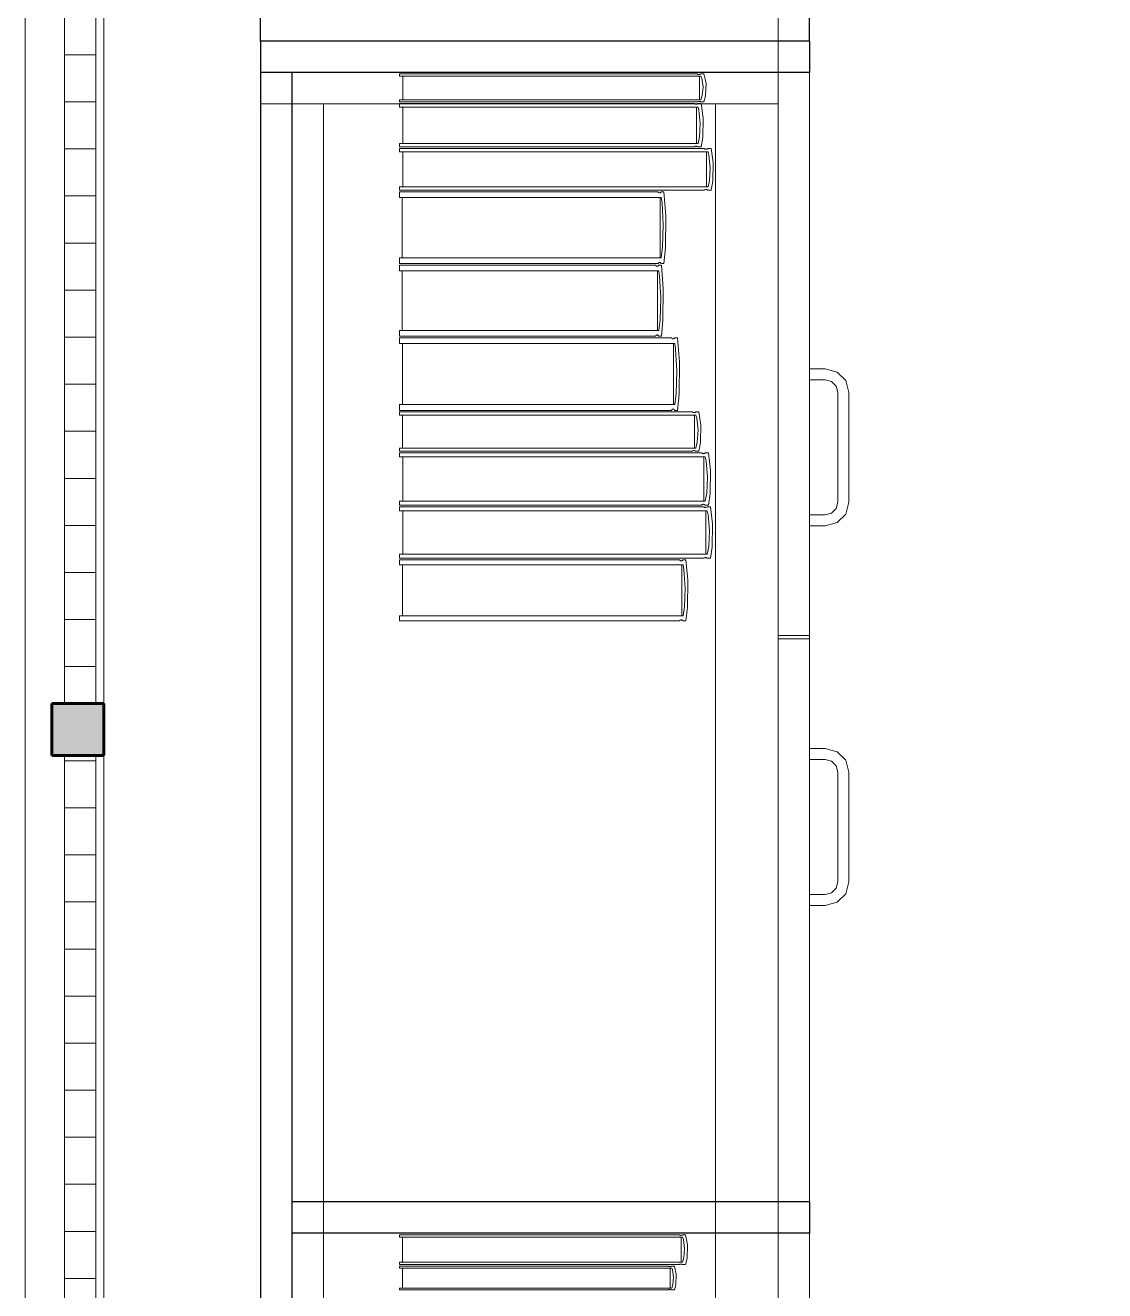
# Model space of a CAD drawing. Header units: inches. Extents: x -19 to 5698, y -728 to 92.
# Drawn here: x 394.27 to 394.958, y 11.842 to 12.649 of the extents above; entities that cross this region are included whole.
import ezdxf

# ---------------------------------------------------------------- set-up
doc = ezdxf.new("R2010")
doc.units = ezdxf.units.IN
doc.header["$MEASUREMENT"] = 0
doc.set_wipeout_variables(frame=1)
doc.linetypes.add('Wipeout_Contour', pattern=[1, 0, -1])
for name, color, linetype in [('02 _ ARQ _ ZON _ Espacio.3D', 7, 'Continuous'), ('Acabado - Muros', 7, 'Continuous'), ('Interior - Mobiliario', 7, 'Continuous')]:
    doc.layers.add(name, color=color, linetype=linetype)
pattern_1 = [(0, (370.000076, 2e-08), (0, 0.03), [])]

msp = doc.modelspace()

# ---------------------------------------------------------------- linework, layer by layer
at = {"layer": '02 _ ARQ _ ZON _ Espacio.3D', "color": 254, "linetype": 'Continuous', "lineweight": 0, "flags": 128}
msp.add_lwpolyline([(400.07004, 7.35094), (400.07006, 8.1), (400.29503, 8.1), (400.29503, 16.5), (400.07006, 16.5), (400.07003, 17.35), (394.17005, 17.3498), (394.17005, 16.90015), (393.57006, 16.9), (393.57005, 16.29989), (393.12005, 16.29989), (393.12005, 15.4), (394.32004, 15.4), (394.32008, 7.7), (396.82566, 7.70001), (396.82566, 7.35)], close=True, dxfattribs=at)
at = {"layer": 'Interior - Mobiliario', "color": 175, "linetype": 'Continuous', "lineweight": 13}
for p, q in [((394.44004, 12.61879), (394.44004, 11.15879)), ((394.75004, 12.61879), (394.44004, 12.61879)), ((394.75004, 11.15879), (394.75004, 12.61879)), ((394.70214, 12.60953), (394.70164, 12.60403)), ((394.70375, 12.60385), (394.70399, 12.61184)), ((394.71004, 12.59879), (394.46004, 12.59879)), ((394.70075, 12.60136), (394.50869, 12.60136)), ((394.50869, 12.60136), (394.50869, 12.59993)), ((394.50869, 12.59993), (394.69843, 12.59993)), ((394.69663, 12.59893), (394.50869, 12.59893)), ((394.50869, 12.59893), (394.50869, 12.59671)), ((394.69674, 12.59882), (394.69663, 12.59893)), ((394.69698, 12.59865), (394.69674, 12.59882)), ((394.6986, 12.59878), (394.69836, 12.59862)), ((394.69843, 12.59993), (394.69859, 12.60002)), ((394.69859, 12.60002), (394.69884, 12.60012)), ((394.69876, 12.59893), (394.6986, 12.59878)), ((394.70085, 12.59893), (394.69876, 12.59893)), ((394.69884, 12.60012), (394.69911, 12.60019)), ((394.69911, 12.60019), (394.6994, 12.60022)), ((394.6994, 12.60022), (394.69968, 12.60022)), ((394.69968, 12.60022), (394.69996, 12.60018)), ((394.69996, 12.60018), (394.70023, 12.6001)), ((394.70023, 12.6001), (394.70048, 12.6)), ((394.70048, 12.6), (394.70058, 12.59993)), ((394.70058, 12.59993), (394.70269, 12.59993)), ((394.70164, 12.60403), (394.70075, 12.60136)), ((394.70214, 12.5897), (394.70085, 12.59893)), ((394.70269, 12.59993), (394.70375, 12.60385)), ((394.75004, 12.59879), (394.71004, 12.59879)), ((394.50869, 12.59671), (394.69893, 12.59671)), ((394.51061, 12.59671), (394.51061, 12.57347)), ((394.69725, 12.59853), (394.69698, 12.59865)), ((394.69752, 12.59847), (394.69725, 12.59853)), ((394.69781, 12.59846), (394.69752, 12.59847)), ((394.69809, 12.59851), (394.69781, 12.59846)), ((394.69797, 12.57347), (394.69797, 12.59671)), ((394.69836, 12.59862), (394.69809, 12.59851)), ((394.69893, 12.59671), (394.6995, 12.59461)), ((394.6995, 12.59461), (394.7003, 12.58613)), ((394.7003, 12.58613), (394.69981, 12.57761)), ((394.7019, 12.57733), (394.70214, 12.5897)), ((394.69981, 12.57761), (394.69893, 12.57347)), ((394.70085, 12.57126), (394.7019, 12.57733)), ((394.69893, 12.57347), (394.50869, 12.57347)), ((394.50869, 12.57347), (394.50869, 12.57126)), ((394.50869, 12.57126), (394.69663, 12.57126)), ((394.70291, 12.57026), (394.50869, 12.57026)), ((394.50869, 12.57026), (394.50869, 12.56813)), ((394.50869, 12.56813), (394.70528, 12.56813)), ((394.51068, 12.56813), (394.51068, 12.54581)), ((394.69663, 12.57126), (394.69679, 12.57141)), ((394.69679, 12.57141), (394.69704, 12.57156)), ((394.69704, 12.57156), (394.69731, 12.57167)), ((394.69731, 12.57167), (394.69759, 12.57172)), ((394.69759, 12.57172), (394.69787, 12.57171)), ((394.69787, 12.57171), (394.69815, 12.57165)), ((394.69815, 12.57165), (394.69841, 12.57153)), ((394.69841, 12.57153), (394.69866, 12.57136)), ((394.69866, 12.57136), (394.69876, 12.57126)), ((394.69876, 12.57126), (394.70085, 12.57126)), ((394.70302, 12.57015), (394.70291, 12.57026)), ((394.70327, 12.56999), (394.70302, 12.57015)), ((394.70354, 12.56988), (394.70327, 12.56999)), ((394.70383, 12.56982), (394.70354, 12.56988)), ((394.70412, 12.56981), (394.70383, 12.56982)), ((394.70441, 12.56986), (394.70412, 12.56981)), ((394.70429, 12.54581), (394.70429, 12.56813)), ((394.70469, 12.56996), (394.70441, 12.56986)), ((394.70495, 12.57011), (394.70469, 12.56996)), ((394.70511, 12.57026), (394.70495, 12.57011)), ((394.70727, 12.57026), (394.70511, 12.57026)), ((394.70528, 12.56813), (394.70587, 12.56612)), ((394.7086, 12.5614), (394.70727, 12.57026)), ((394.70587, 12.56612), (394.7067, 12.55797)), ((394.70835, 12.54951), (394.7086, 12.5614)), ((394.7067, 12.55797), (394.70619, 12.54979)), ((394.70528, 12.54581), (394.50869, 12.54581)), ((394.50869, 12.54581), (394.50869, 12.54369)), ((394.50869, 12.54369), (394.70291, 12.54369)), ((394.67349, 12.54269), (394.50869, 12.54269)), ((394.50869, 12.54269), (394.50869, 12.53903)), ((394.67358, 12.54251), (394.67349, 12.54269)), ((394.67379, 12.54223), (394.67358, 12.54251)), ((394.67402, 12.54204), (394.67379, 12.54223)), ((394.67521, 12.54244), (394.675, 12.54218)), ((394.67535, 12.54269), (394.67521, 12.54244)), ((394.67718, 12.54269), (394.67535, 12.54269)), ((394.67832, 12.52744), (394.67718, 12.54269)), ((394.70291, 12.54369), (394.70307, 12.54383)), ((394.70307, 12.54383), (394.70333, 12.54398)), ((394.70333, 12.54398), (394.70361, 12.54408)), ((394.70361, 12.54408), (394.7039, 12.54413)), ((394.7039, 12.54413), (394.70419, 12.54412)), ((394.70419, 12.54412), (394.70448, 12.54406)), ((394.70448, 12.54406), (394.70475, 12.54395)), ((394.70475, 12.54395), (394.705, 12.54379)), ((394.705, 12.54379), (394.70511, 12.54369)), ((394.70511, 12.54369), (394.70727, 12.54369)), ((394.70619, 12.54979), (394.70528, 12.54581)), ((394.70727, 12.54369), (394.70835, 12.54951)), ((394.50869, 12.53903), (394.6755, 12.53903)), ((394.51038, 12.53903), (394.51038, 12.50062)), ((394.67427, 12.54193), (394.67402, 12.54204)), ((394.67452, 12.54192), (394.67427, 12.54193)), ((394.67476, 12.54201), (394.67452, 12.54192)), ((394.67466, 12.50062), (394.67466, 12.53903)), ((394.675, 12.54218), (394.67476, 12.54201)), ((394.6755, 12.53903), (394.676, 12.53556)), ((394.676, 12.53556), (394.6767, 12.52154)), ((394.67811, 12.50699), (394.67832, 12.52744)), ((394.6767, 12.52154), (394.67627, 12.50747)), ((394.67627, 12.50747), (394.6755, 12.50062)), ((394.67718, 12.49696), (394.67811, 12.50699)), ((394.6755, 12.50062), (394.50869, 12.50062)), ((394.50869, 12.50062), (394.50869, 12.49696)), ((394.50869, 12.49696), (394.67349, 12.49696)), ((394.67195, 12.49596), (394.50869, 12.49596)), ((394.50869, 12.49596), (394.50869, 12.49234)), ((394.67204, 12.49578), (394.67195, 12.49596)), ((394.67225, 12.49551), (394.67204, 12.49578)), ((394.67248, 12.49532), (394.67225, 12.49551)), ((394.67273, 12.49521), (394.67248, 12.49532)), ((394.67297, 12.4952), (394.67273, 12.49521)), ((394.67321, 12.49529), (394.67297, 12.4952)), ((394.67345, 12.49546), (394.67321, 12.49529)), ((394.67366, 12.49572), (394.67345, 12.49546)), ((394.67349, 12.49696), (394.67362, 12.4972)), ((394.67362, 12.4972), (394.67384, 12.49747)), ((394.6738, 12.49596), (394.67366, 12.49572)), ((394.67561, 12.49596), (394.6738, 12.49596)), ((394.67384, 12.49747), (394.67408, 12.49764)), ((394.67408, 12.49764), (394.67432, 12.49772)), ((394.67432, 12.49772), (394.67457, 12.49771)), ((394.67457, 12.49771), (394.67481, 12.49761)), ((394.67481, 12.49761), (394.67505, 12.49741)), ((394.67505, 12.49741), (394.67526, 12.49714)), ((394.67526, 12.49714), (394.67535, 12.49696)), ((394.67535, 12.49696), (394.67718, 12.49696)), ((394.67674, 12.48086), (394.67561, 12.49596)), ((394.50869, 12.49234), (394.67395, 12.49234)), ((394.51036, 12.49234), (394.51036, 12.4543)), ((394.67311, 12.4543), (394.67311, 12.49234)), ((394.67395, 12.49234), (394.67444, 12.4889)), ((394.67444, 12.4889), (394.67514, 12.47502)), ((394.67653, 12.46061), (394.67674, 12.48086)), ((394.67514, 12.47502), (394.67471, 12.46108)), ((394.67395, 12.4543), (394.50869, 12.4543)), ((394.50869, 12.4543), (394.50869, 12.45068)), ((394.67471, 12.46108), (394.67395, 12.4543)), ((394.67561, 12.45068), (394.67653, 12.46061)), ((394.50869, 12.45068), (394.67195, 12.45068)), ((394.682, 12.44968), (394.50869, 12.44968)), ((394.50869, 12.44968), (394.50869, 12.44597)), ((394.50869, 12.44597), (394.68412, 12.44597)), ((394.51047, 12.44597), (394.51047, 12.40707)), ((394.67195, 12.45068), (394.67209, 12.45092)), ((394.67209, 12.45092), (394.6723, 12.45118)), ((394.6723, 12.45118), (394.67254, 12.45135)), ((394.67254, 12.45135), (394.67278, 12.45143)), ((394.67278, 12.45143), (394.67303, 12.45142)), ((394.67303, 12.45142), (394.67327, 12.45132)), ((394.67327, 12.45132), (394.6735, 12.45113)), ((394.6735, 12.45113), (394.67371, 12.45085)), ((394.67371, 12.45085), (394.6738, 12.45068)), ((394.6738, 12.45068), (394.67561, 12.45068)), ((394.6821, 12.4495), (394.682, 12.44968)), ((394.68232, 12.44921), (394.6821, 12.4495)), ((394.68256, 12.44902), (394.68232, 12.44921)), ((394.68282, 12.44891), (394.68256, 12.44902)), ((394.68308, 12.4489), (394.68282, 12.44891)), ((394.68334, 12.44899), (394.68308, 12.4489)), ((394.68323, 12.40707), (394.68323, 12.44597)), ((394.68359, 12.44916), (394.68334, 12.44899)), ((394.68381, 12.44943), (394.68359, 12.44916)), ((394.68396, 12.44968), (394.68381, 12.44943)), ((394.68589, 12.44968), (394.68396, 12.44968)), ((394.68412, 12.44597), (394.68464, 12.44246)), ((394.68708, 12.43423), (394.68589, 12.44968)), ((394.68464, 12.44246), (394.68538, 12.42826)), ((394.68686, 12.41352), (394.68708, 12.43423)), ((394.78004, 12.42979), (394.77004, 12.42979)), ((394.77004, 12.42979), (394.77004, 12.42279)), ((394.78754, 12.42779), (394.78004, 12.42979)), ((394.68538, 12.42826), (394.68493, 12.41401)), ((394.77004, 12.42279), (394.78004, 12.42279)), ((394.78004, 12.42279), (394.78404, 12.42172)), ((394.78404, 12.42172), (394.78696, 12.41879)), ((394.79303, 12.42229), (394.78754, 12.42779)), ((394.79504, 12.41479), (394.79303, 12.42229)), ((394.68493, 12.41401), (394.68412, 12.40707)), ((394.68589, 12.40337), (394.68686, 12.41352)), ((394.78696, 12.41879), (394.78804, 12.41479)), ((394.78804, 12.41479), (394.78804, 12.34479)), ((394.79504, 12.34479), (394.79504, 12.41479)), ((394.68412, 12.40707), (394.50869, 12.40707)), ((394.50869, 12.40707), (394.50869, 12.40337)), ((394.50869, 12.40337), (394.682, 12.40337)), ((394.69527, 12.40237), (394.50869, 12.40237)), ((394.50869, 12.40237), (394.50869, 12.40036)), ((394.50869, 12.40036), (394.69754, 12.40036)), ((394.5106, 12.40036), (394.5106, 12.37931)), ((394.682, 12.40337), (394.68214, 12.40361)), ((394.68214, 12.40361), (394.68237, 12.40388)), ((394.68237, 12.40388), (394.68262, 12.40406)), ((394.68262, 12.40406), (394.68288, 12.40414)), ((394.68288, 12.40414), (394.68314, 12.40413)), ((394.68314, 12.40413), (394.68339, 12.40402)), ((394.68339, 12.40402), (394.68364, 12.40383)), ((394.68364, 12.40383), (394.68386, 12.40355)), ((394.68386, 12.40355), (394.68396, 12.40337)), ((394.68396, 12.40337), (394.68589, 12.40337)), ((394.69537, 12.40227), (394.69527, 12.40237)), ((394.69561, 12.40212), (394.69537, 12.40227)), ((394.69587, 12.40201), (394.69561, 12.40212)), ((394.69615, 12.40195), (394.69587, 12.40201)), ((394.69643, 12.40195), (394.69615, 12.40195)), ((394.69671, 12.40199), (394.69643, 12.40195)), ((394.69659, 12.37931), (394.69659, 12.40036)), ((394.69697, 12.40209), (394.69671, 12.40199)), ((394.69722, 12.40223), (394.69697, 12.40209)), ((394.69738, 12.40237), (394.69722, 12.40223)), ((394.69945, 12.40237), (394.69738, 12.40237)), ((394.69754, 12.40036), (394.69811, 12.39846)), ((394.69811, 12.39846), (394.69891, 12.39078)), ((394.70073, 12.39401), (394.69945, 12.40237)), ((394.69891, 12.39078), (394.69842, 12.38307)), ((394.7005, 12.3828), (394.70073, 12.39401)), ((394.69842, 12.38307), (394.69754, 12.37931)), ((394.69945, 12.37731), (394.7005, 12.3828)), ((394.69754, 12.37931), (394.50869, 12.37931)), ((394.50869, 12.37931), (394.50869, 12.37731)), ((394.50869, 12.37731), (394.69527, 12.37731)), ((394.70118, 12.37631), (394.50869, 12.37631)), ((394.50869, 12.37631), (394.50869, 12.37364)), ((394.50869, 12.37364), (394.70353, 12.37364)), ((394.51066, 12.37364), (394.51066, 12.34558)), ((394.69527, 12.37731), (394.69542, 12.37744)), ((394.69542, 12.37744), (394.69567, 12.37759)), ((394.69567, 12.37759), (394.69593, 12.37768)), ((394.69593, 12.37768), (394.69621, 12.37773)), ((394.69621, 12.37773), (394.69649, 12.37772)), ((394.69649, 12.37772), (394.69677, 12.37766)), ((394.69677, 12.37766), (394.69703, 12.37756)), ((394.69703, 12.37756), (394.69727, 12.3774)), ((394.69727, 12.3774), (394.69738, 12.37731)), ((394.69738, 12.37731), (394.69945, 12.37731)), ((394.70129, 12.37618), (394.70118, 12.37631)), ((394.70153, 12.37597), (394.70129, 12.37618)), ((394.7018, 12.37583), (394.70153, 12.37597)), ((394.70209, 12.37576), (394.7018, 12.37583)), ((394.70238, 12.37575), (394.70209, 12.37576)), ((394.70266, 12.37581), (394.70238, 12.37575)), ((394.70254, 12.34558), (394.70254, 12.37364)), ((394.70294, 12.37594), (394.70266, 12.37581)), ((394.70319, 12.37613), (394.70294, 12.37594)), ((394.70336, 12.37631), (394.70319, 12.37613)), ((394.70549, 12.37631), (394.70336, 12.37631)), ((394.70353, 12.37364), (394.70411, 12.3711)), ((394.70682, 12.36517), (394.70549, 12.37631)), ((394.70411, 12.3711), (394.70493, 12.36086)), ((394.70657, 12.35024), (394.70682, 12.36517)), ((394.70493, 12.36086), (394.70443, 12.35058)), ((394.70443, 12.35058), (394.70353, 12.34558)), ((394.70549, 12.34291), (394.70657, 12.35024)), ((394.70353, 12.34558), (394.50869, 12.34558)), ((394.50869, 12.34558), (394.50869, 12.34291)), ((394.50869, 12.34291), (394.70118, 12.34291)), ((394.70246, 12.34191), (394.50869, 12.34191)), ((394.50869, 12.34191), (394.50869, 12.33928)), ((394.70118, 12.34291), (394.70134, 12.34309)), ((394.70134, 12.34309), (394.70159, 12.34328)), ((394.70159, 12.34328), (394.70187, 12.34341)), ((394.70187, 12.34341), (394.70215, 12.34347)), ((394.70215, 12.34347), (394.70244, 12.34346)), ((394.70244, 12.34346), (394.70273, 12.34339)), ((394.70257, 12.34178), (394.70246, 12.34191)), ((394.70282, 12.34158), (394.70257, 12.34178)), ((394.70273, 12.34339), (394.703, 12.34324)), ((394.70309, 12.34145), (394.70282, 12.34158)), ((394.703, 12.34324), (394.70325, 12.34304)), ((394.70338, 12.34137), (394.70309, 12.34145)), ((394.70325, 12.34304), (394.70336, 12.34291)), ((394.70336, 12.34291), (394.70549, 12.34291)), ((394.70367, 12.34136), (394.70338, 12.34137)), ((394.70396, 12.34142), (394.70367, 12.34136)), ((394.70423, 12.34155), (394.70396, 12.34142)), ((394.70449, 12.34174), (394.70423, 12.34155)), ((394.70465, 12.34191), (394.70449, 12.34174)), ((394.7068, 12.34191), (394.70465, 12.34191)), ((394.70813, 12.33095), (394.7068, 12.34191)), ((394.78696, 12.34079), (394.78404, 12.33787)), ((394.78804, 12.34479), (394.78696, 12.34079)), ((394.79303, 12.33729), (394.79504, 12.34479)), ((394.50869, 12.33928), (394.70482, 12.33928)), ((394.51067, 12.33928), (394.51067, 12.31167)), ((394.70383, 12.31167), (394.70383, 12.33928)), ((394.70482, 12.33928), (394.70541, 12.33679)), ((394.70541, 12.33679), (394.70624, 12.32671)), ((394.77004, 12.33679), (394.77004, 12.32979)), ((394.78004, 12.33679), (394.77004, 12.33679)), ((394.78404, 12.33787), (394.78004, 12.33679)), ((394.78754, 12.3318), (394.79303, 12.33729)), ((394.70624, 12.32671), (394.70573, 12.31659)), ((394.70789, 12.31625), (394.70813, 12.33095)), ((394.77004, 12.32979), (394.78004, 12.32979)), ((394.78004, 12.32979), (394.78754, 12.3318)), ((394.70573, 12.31659), (394.70482, 12.31167)), ((394.70482, 12.31167), (394.50869, 12.31167)), ((394.50869, 12.31167), (394.50869, 12.30904)), ((394.50869, 12.30904), (394.70246, 12.30904)), ((394.70246, 12.30904), (394.70262, 12.30922)), ((394.70262, 12.30922), (394.70287, 12.30941)), ((394.70287, 12.30941), (394.70315, 12.30953)), ((394.70315, 12.30953), (394.70344, 12.30959)), ((394.70344, 12.30959), (394.70373, 12.30958)), ((394.70373, 12.30958), (394.70402, 12.30951)), ((394.70402, 12.30951), (394.70429, 12.30937)), ((394.70429, 12.30937), (394.70454, 12.30917)), ((394.70454, 12.30917), (394.70465, 12.30904)), ((394.70465, 12.30904), (394.7068, 12.30904)), ((394.7068, 12.30904), (394.70789, 12.31625)), ((394.68722, 12.30804), (394.50869, 12.30804)), ((394.50869, 12.30804), (394.50869, 12.30493)), ((394.50869, 12.30493), (394.6894, 12.30493)), ((394.51052, 12.30493), (394.51052, 12.27228)), ((394.68732, 12.30789), (394.68722, 12.30804)), ((394.68755, 12.30766), (394.68732, 12.30789)), ((394.6878, 12.30749), (394.68755, 12.30766)), ((394.68806, 12.3074), (394.6878, 12.30749)), ((394.68833, 12.30739), (394.68806, 12.3074)), ((394.6886, 12.30746), (394.68833, 12.30739)), ((394.68849, 12.27228), (394.68849, 12.30493)), ((394.68885, 12.30761), (394.6886, 12.30746)), ((394.68909, 12.30783), (394.68885, 12.30761)), ((394.68924, 12.30804), (394.68909, 12.30783)), ((394.69122, 12.30804), (394.68924, 12.30804)), ((394.6894, 12.30493), (394.68994, 12.30198)), ((394.68994, 12.30198), (394.6907, 12.29007)), ((394.69245, 12.29508), (394.69122, 12.30804)), ((394.69222, 12.2777), (394.69245, 12.29508)), ((394.6907, 12.29007), (394.69024, 12.2781)), ((394.69024, 12.2781), (394.6894, 12.27228)), ((394.69122, 12.26917), (394.69222, 12.2777)), ((394.6894, 12.27228), (394.50869, 12.27228)), ((394.50869, 12.27228), (394.50869, 12.26917)), ((394.50869, 12.26917), (394.68722, 12.26917)), ((394.68722, 12.26917), (394.68737, 12.26938)), ((394.68737, 12.26938), (394.6876, 12.2696)), ((394.6876, 12.2696), (394.68786, 12.26975)), ((394.68786, 12.26975), (394.68812, 12.26982)), ((394.68812, 12.26982), (394.68839, 12.26981)), ((394.68839, 12.26981), (394.68866, 12.26972)), ((394.68866, 12.26972), (394.68891, 12.26956)), ((394.68891, 12.26956), (394.68914, 12.26932)), ((394.68914, 12.26932), (394.68924, 12.26917)), ((394.68924, 12.26917), (394.69122, 12.26917)), ((394.77004, 12.25979), (394.75004, 12.25979)), ((394.77004, 12.25779), (394.75004, 12.25779)), ((394.77004, 12.18779), (394.78004, 12.18779)), ((394.77004, 12.18079), (394.77004, 12.18779)), ((394.78004, 12.18779), (394.78754, 12.18579)), ((394.78004, 12.18079), (394.77004, 12.18079)), ((394.78404, 12.17972), (394.78004, 12.18079)), ((394.78696, 12.17679), (394.78404, 12.17972)), ((394.78754, 12.18579), (394.79303, 12.18029)), ((394.79303, 12.18029), (394.79504, 12.17279)), ((394.78804, 12.17279), (394.78696, 12.17679)), ((394.78804, 12.10279), (394.78804, 12.17279)), ((394.79504, 12.17279), (394.79504, 12.10279)), ((394.78404, 12.09587), (394.78696, 12.09879)), ((394.78696, 12.09879), (394.78804, 12.10279)), ((394.79504, 12.10279), (394.79303, 12.09529)), ((394.77004, 12.09479), (394.78004, 12.09479)), ((394.77004, 12.08779), (394.77004, 12.09479)), ((394.78004, 12.09479), (394.78404, 12.09587)), ((394.79303, 12.09529), (394.78754, 12.0898)), ((394.78004, 12.08779), (394.77004, 12.08779)), ((394.78754, 12.0898), (394.78004, 12.08779)), ((394.69035, 11.86903), (394.68989, 11.8632)), ((394.69187, 11.863), (394.6921, 11.87148)), ((394.68905, 11.86036), (394.50869, 11.86036)), ((394.50869, 11.86036), (394.50869, 11.85885)), ((394.50869, 11.85885), (394.68688, 11.85885)), ((394.68001, 11.85785), (394.50869, 11.85785)), ((394.50869, 11.85785), (394.50869, 11.85664)), ((394.50869, 11.85664), (394.68211, 11.85664)), ((394.51044, 11.85664), (394.51044, 11.84393)), ((394.68011, 11.85779), (394.68001, 11.85785)), ((394.68033, 11.8577), (394.68011, 11.85779)), ((394.68057, 11.85763), (394.68033, 11.8577)), ((394.68083, 11.8576), (394.68057, 11.85763)), ((394.68108, 11.8576), (394.68083, 11.8576)), ((394.68134, 11.85762), (394.68108, 11.8576)), ((394.68123, 11.84393), (394.68123, 11.85664)), ((394.68158, 11.85768), (394.68134, 11.85762)), ((394.68181, 11.85777), (394.68158, 11.85768)), ((394.68195, 11.85785), (394.68181, 11.85777)), ((394.68386, 11.85785), (394.68195, 11.85785)), ((394.68211, 11.85664), (394.68263, 11.85549)), ((394.68503, 11.8528), (394.68386, 11.85785)), ((394.68688, 11.85885), (394.68703, 11.85895)), ((394.68703, 11.85895), (394.68726, 11.85906)), ((394.68726, 11.85906), (394.68752, 11.85913)), ((394.68752, 11.85913), (394.68778, 11.85917)), ((394.68778, 11.85917), (394.68805, 11.85916)), ((394.68805, 11.85916), (394.68831, 11.85912)), ((394.68831, 11.85912), (394.68856, 11.85904)), ((394.68856, 11.85904), (394.68879, 11.85892)), ((394.68879, 11.85892), (394.6889, 11.85885)), ((394.6889, 11.85885), (394.69088, 11.85885)), ((394.68989, 11.8632), (394.68905, 11.86036)), ((394.69088, 11.85885), (394.69187, 11.863)), ((394.68263, 11.85549), (394.68336, 11.85085)), ((394.68336, 11.85085), (394.68291, 11.8462)), ((394.68482, 11.84604), (394.68503, 11.8528)), ((394.68211, 11.84393), (394.50869, 11.84393)), ((394.50869, 11.84393), (394.50869, 11.84272)), ((394.50869, 11.84272), (394.68001, 11.84272)), ((394.68001, 11.84272), (394.68016, 11.8428)), ((394.68016, 11.8428), (394.68038, 11.84289)), ((394.68038, 11.84289), (394.68063, 11.84295)), ((394.68063, 11.84295), (394.68088, 11.84297)), ((394.68088, 11.84297), (394.68114, 11.84297)), ((394.68114, 11.84297), (394.68139, 11.84294)), ((394.68139, 11.84294), (394.68163, 11.84287)), ((394.68163, 11.84287), (394.68186, 11.84278)), ((394.68186, 11.84278), (394.68195, 11.84272)), ((394.68195, 11.84272), (394.68386, 11.84272)), ((394.68291, 11.8462), (394.68211, 11.84393)), ((394.68386, 11.84272), (394.68482, 11.84604))]:
    msp.add_line(p, q, dxfattribs=at)

# ---------------------------------------------------------------- next in the draw order: wipeouts: each hides what was drawn before it
at = {"color": 254, "linetype": 'Wipeout_Contour', "lineweight": 0, "ltscale": 19443.642509}
msp.add_wipeout([(394.32005, 14.34994), (394.27005, 14.34994), (394.27005, 12.19994), (394.28705, 12.19994), (394.28705, 12.21644), (394.32005, 12.21644)], dxfattribs=at).dxf.layer = 'Acabado - Muros'
at = {"color": 254, "linetype": 'Wipeout_Contour', "lineweight": 0, "ltscale": 12963.423116}
msp.add_wipeout([(394.77004, 12.65879), (394.42004, 12.65879), (394.42004, 12.63879), (394.77004, 12.63879)], dxfattribs=at).dxf.layer = 'Interior - Mobiliario'
at = {"color": 254, "linetype": 'Wipeout_Contour', "lineweight": 0, "ltscale": 12963.451607}
msp.add_wipeout([(394.77004, 11.87879), (394.77004, 11.89879), (394.44004, 11.89879), (394.44004, 11.87879)], dxfattribs=at).dxf.layer = 'Interior - Mobiliario'

# ---------------------------------------------------------------- next in the draw order: linework, layer by layer
at = {"layer": 'Acabado - Muros', "color": 251, "linetype": 'Continuous', "lineweight": 13, "flags": 128}
msp.add_lwpolyline([(394.32005, 12.21644), (394.32005, 14.34994)], dxfattribs=at)
at = {"layer": 'Interior - Mobiliario', "color": 175, "linetype": 'Continuous', "lineweight": 13}
for p, q in [((394.42004, 14.13879), (394.42004, 12.63879)), ((394.77004, 12.63879), (394.77004, 14.13879)), ((394.42004, 12.63879), (394.42004, 12.67879)), ((394.75004, 12.67879), (394.75004, 12.63879)), ((394.42004, 12.63879), (394.42004, 12.65879)), ((394.77004, 12.65879), (394.77004, 12.63879)), ((394.77004, 12.63879), (394.42004, 12.63879)), ((394.75004, 12.63879), (394.42004, 12.63879)), ((394.42004, 12.63879), (394.77004, 12.63879)), ((394.46004, 11.17879), (394.46004, 12.59879)), ((394.71004, 12.59879), (394.71004, 11.17879)), ((394.75004, 11.17879), (394.75004, 12.59879)), ((394.75004, 11.89879), (394.75004, 12.25779)), ((394.77004, 11.89879), (394.77004, 12.25779)), ((394.44004, 11.89879), (394.44004, 11.87879)), ((394.77004, 11.89879), (394.44004, 11.89879)), ((394.77004, 11.89879), (394.75004, 11.89879)), ((394.77004, 11.87879), (394.77004, 11.89879)), ((394.77004, 11.87879), (394.77004, 11.89879)), ((394.44004, 11.87879), (394.77004, 11.87879)), ((394.68688, 11.87779), (394.50869, 11.87779)), ((394.50869, 11.87779), (394.50869, 11.87628)), ((394.50869, 11.87628), (394.68905, 11.87628)), ((394.51052, 11.87628), (394.51052, 11.86036)), ((394.68698, 11.87772), (394.68688, 11.87779)), ((394.68721, 11.87761), (394.68698, 11.87772)), ((394.68746, 11.87753), (394.68721, 11.87761)), ((394.68772, 11.87748), (394.68746, 11.87753)), ((394.68799, 11.87748), (394.68772, 11.87748)), ((394.68826, 11.87751), (394.68799, 11.87748)), ((394.68814, 11.86036), (394.68814, 11.87628)), ((394.68851, 11.87758), (394.68826, 11.87751)), ((394.68874, 11.87769), (394.68851, 11.87758)), ((394.6889, 11.87779), (394.68874, 11.87769)), ((394.69088, 11.87779), (394.6889, 11.87779)), ((394.68905, 11.87628), (394.68959, 11.87484)), ((394.68959, 11.87484), (394.69035, 11.86903)), ((394.6921, 11.87148), (394.69088, 11.87779)), ((394.75004, 11.87879), (394.75004, 11.51979)), ((394.77004, 11.87879), (394.75004, 11.87879)), ((394.77004, 11.87879), (394.77004, 11.51979))]:
    msp.add_line(p, q, dxfattribs=at)
at = {"layer": 'Interior - Mobiliario', "color": 175, "linetype": 'Continuous', "lineweight": 30}
for p, q in [((394.42004, 12.63879), (394.42004, 12.65879)), ((394.77004, 12.63879), (394.77004, 12.65879)), ((394.77004, 12.63879), (394.42004, 12.63879)), ((394.77004, 11.89879), (394.44004, 11.89879)), ((394.44004, 11.89879), (394.44004, 11.87879)), ((394.77004, 11.89879), (394.77004, 11.87879)), ((394.77004, 11.87879), (394.44004, 11.87879))]:
    msp.add_line(p, q, dxfattribs=at)

# ---------------------------------------------------------------- next in the draw order: wipeouts: each hides what was drawn before it
at = {"color": 254, "linetype": 'Wipeout_Contour', "lineweight": 0, "ltscale": 12962.274016}
msp.add_wipeout([(394.31505, 14.34994), (394.29505, 14.34994), (394.29505, 12.21644), (394.31505, 12.21644)], dxfattribs=at).dxf.layer = 'Acabado - Muros'
at = {"color": 254, "linetype": 'Wipeout_Contour', "lineweight": 0, "ltscale": 19443.6172}
msp.add_wipeout([(394.27005, 12.19994), (394.27004, 10.04994), (394.32004, 10.04994), (394.32005, 12.18344), (394.28705, 12.18344), (394.28705, 12.19994)], dxfattribs=at).dxf.layer = 'Acabado - Muros'

# ---------------------------------------------------------------- next in the draw order: hatches: boundary and pattern name
at = {"layer": 'Acabado - Muros', "linetype": 'Continuous', "lineweight": 0}
h = msp.add_hatch(dxfattribs=at)
h.set_pattern_fill('CONTRACHAPADO_0002', color=254, style=0, pattern_type=2)
h.set_pattern_definition(pattern_1)
h.paths.add_polyline_path([(394.31505, 14.34994), (394.29505, 14.34994), (394.29505, 12.21644), (394.31505, 12.21644)])

# ---------------------------------------------------------------- next in the draw order: linework, layer by layer
at = {"layer": 'Acabado - Muros', "color": 7, "linetype": 'Continuous', "lineweight": 60}
for p, q in [((394.28705, 12.21644), (394.28705, 12.18344)), ((394.32005, 12.21644), (394.28705, 12.21644)), ((394.32005, 12.21644), (394.32005, 12.18344))]:
    msp.add_line(p, q, dxfattribs=at)
at = {"layer": 'Acabado - Muros', "color": 251, "linetype": 'Continuous', "lineweight": 13, "flags": 128}
for points in [[(394.27005, 10.04994), (394.27005, 12.19994), (394.27005, 14.34994)], [(394.32005, 10.04994), (394.32005, 12.18344)]]:
    msp.add_lwpolyline(points, dxfattribs=at)
at = {"layer": 'Acabado - Muros', "color": 7, "linetype": 'Continuous', "lineweight": 13, "flags": 128}
msp.add_lwpolyline([(394.31505, 14.34994), (394.29505, 14.34994), (394.29505, 12.21644), (394.31505, 12.21644)], close=True, dxfattribs=at)

# ---------------------------------------------------------------- next in the draw order: wipeouts: each hides what was drawn before it
at = {"color": 254, "linetype": 'Wipeout_Contour', "lineweight": 0, "ltscale": 12962.241387}
msp.add_wipeout([(394.31505, 12.18344), (394.29505, 12.18344), (394.29504, 10.04994), (394.31504, 10.04994)], dxfattribs=at).dxf.layer = 'Acabado - Muros'
at = {"color": 254, "linetype": 'Wipeout_Contour', "lineweight": 0, "ltscale": 12962.75194}
msp.add_wipeout([(394.44004, 11.15879), (394.44004, 12.61879), (394.42004, 12.61879), (394.42004, 11.15879)], dxfattribs=at).dxf.layer = 'Interior - Mobiliario'

# ---------------------------------------------------------------- next in the draw order: hatches: boundary and pattern name
at = {"layer": 'Acabado - Muros', "linetype": 'Continuous', "lineweight": 0}
msp.add_hatch(color=254, dxfattribs=at).paths.add_polyline_path([(394.28705, 12.21644), (394.28705, 12.18344), (394.32005, 12.18344), (394.32005, 12.21644)])
h = msp.add_hatch(dxfattribs=at)
h.set_pattern_fill('CONTRACHAPADO_0002', color=254, style=0, pattern_type=2)
h.set_pattern_definition(pattern_1)
h.paths.add_polyline_path([(394.31505, 12.18344), (394.29505, 12.18344), (394.29504, 10.04994), (394.31504, 10.04994)])

# ---------------------------------------------------------------- next in the draw order: linework, layer by layer
at = {"layer": 'Acabado - Muros', "color": 7, "linetype": 'Continuous', "lineweight": 60}
msp.add_line((394.32005, 12.18344), (394.28705, 12.18344), dxfattribs=at)
at = {"layer": 'Acabado - Muros', "color": 7, "linetype": 'Continuous', "lineweight": 13, "flags": 128}
msp.add_lwpolyline([(394.31505, 12.18344), (394.29505, 12.18344), (394.29504, 10.04994), (394.31504, 10.04994)], close=True, dxfattribs=at)
at = {"layer": 'Interior - Mobiliario', "color": 175, "linetype": 'Continuous', "lineweight": 30}
for p, q in [((394.44004, 12.61879), (394.42004, 12.61879)), ((394.42004, 12.61879), (394.42004, 11.15879)), ((394.44004, 12.61879), (394.44004, 11.15879))]:
    msp.add_line(p, q, dxfattribs=at)
at = {"layer": 'Interior - Mobiliario', "color": 175, "linetype": 'Continuous', "lineweight": 13}
for p, q in [((394.42004, 12.61879), (394.42004, 11.15879)), ((394.44004, 12.61879), (394.42004, 12.61879)), ((394.44004, 11.15879), (394.44004, 12.61879)), ((394.42004, 12.59879), (394.42004, 11.17879)), ((394.46004, 12.59879), (394.42004, 12.59879)), ((394.44004, 11.89879), (394.44004, 11.87879)), ((394.77004, 11.89879), (394.44004, 11.89879)), ((394.44004, 11.87879), (394.77004, 11.87879))]:
    msp.add_line(p, q, dxfattribs=at)

# ---------------------------------------------------------------- next in the draw order: wipeouts: each hides what was drawn before it
at = {"color": 254, "linetype": 'Wipeout_Contour', "lineweight": 0, "ltscale": 12963.422804}
msp.add_wipeout([(394.77004, 12.61879), (394.77004, 12.63879), (394.42004, 12.63879), (394.42004, 12.61879)], dxfattribs=at).dxf.layer = 'Interior - Mobiliario'

# ---------------------------------------------------------------- next in the draw order: linework, layer by layer
at = {"layer": 'Interior - Mobiliario', "color": 175, "linetype": 'Continuous', "lineweight": 30}
for p, q in [((394.77004, 12.63879), (394.42004, 12.63879)), ((394.42004, 12.63879), (394.42004, 12.61879)), ((394.77004, 12.63879), (394.77004, 12.61879)), ((394.77004, 12.61879), (394.42004, 12.61879))]:
    msp.add_line(p, q, dxfattribs=at)
at = {"layer": 'Interior - Mobiliario', "color": 175, "linetype": 'Continuous', "lineweight": 13}
for p, q in [((394.42004, 12.63879), (394.42004, 12.61879)), ((394.77004, 12.63879), (394.42004, 12.63879)), ((394.42004, 12.63879), (394.42004, 12.59879)), ((394.75004, 12.63879), (394.42004, 12.63879)), ((394.42004, 11.13879), (394.42004, 12.63879)), ((394.42004, 12.63879), (394.77004, 12.63879)), ((394.75004, 12.59879), (394.75004, 12.63879)), ((394.77004, 12.61879), (394.77004, 12.63879)), ((394.77004, 12.63879), (394.77004, 11.13879)), ((394.42004, 12.61879), (394.77004, 12.61879)), ((394.42004, 12.61879), (394.42004, 11.15879)), ((394.77004, 12.61879), (394.42004, 12.61879)), ((394.44004, 12.61879), (394.44004, 11.15879)), ((394.77004, 12.61879), (394.44004, 12.61879)), ((394.44004, 12.61879), (394.44004, 11.15879)), ((394.75004, 12.61879), (394.44004, 12.61879)), ((394.44004, 12.61879), (394.44004, 11.15879)), ((394.75004, 12.61879), (394.44004, 12.61879)), ((394.69843, 12.61779), (394.50869, 12.61779)), ((394.50869, 12.61779), (394.50869, 12.61637)), ((394.50869, 12.61637), (394.70075, 12.61637)), ((394.51063, 12.61637), (394.51063, 12.60136)), ((394.69854, 12.61773), (394.69843, 12.61779)), ((394.69879, 12.61762), (394.69854, 12.61773)), ((394.69905, 12.61754), (394.69879, 12.61762)), ((394.69933, 12.6175), (394.69905, 12.61754)), ((394.69962, 12.6175), (394.69933, 12.6175)), ((394.6999, 12.61753), (394.69962, 12.6175)), ((394.69978, 12.60136), (394.69978, 12.61637)), ((394.70017, 12.6176), (394.6999, 12.61753)), ((394.70042, 12.6177), (394.70017, 12.6176)), ((394.70058, 12.61779), (394.70042, 12.6177)), ((394.70269, 12.61779), (394.70058, 12.61779)), ((394.70075, 12.61637), (394.70133, 12.61501)), ((394.70133, 12.61501), (394.70214, 12.60953)), ((394.70399, 12.61184), (394.70269, 12.61779)), ((394.75004, 11.15879), (394.75004, 12.61879)), ((394.75004, 11.15879), (394.75004, 12.61879)), ((394.75004, 12.61879), (394.75004, 12.25979)), ((394.77004, 12.61879), (394.75004, 12.61879)), ((394.77004, 11.15879), (394.77004, 12.61879)), ((394.77004, 11.15879), (394.77004, 12.61879)), ((394.77004, 12.61879), (394.77004, 12.25979))]:
    msp.add_line(p, q, dxfattribs=at)

doc.saveas('drawing.dxf')
